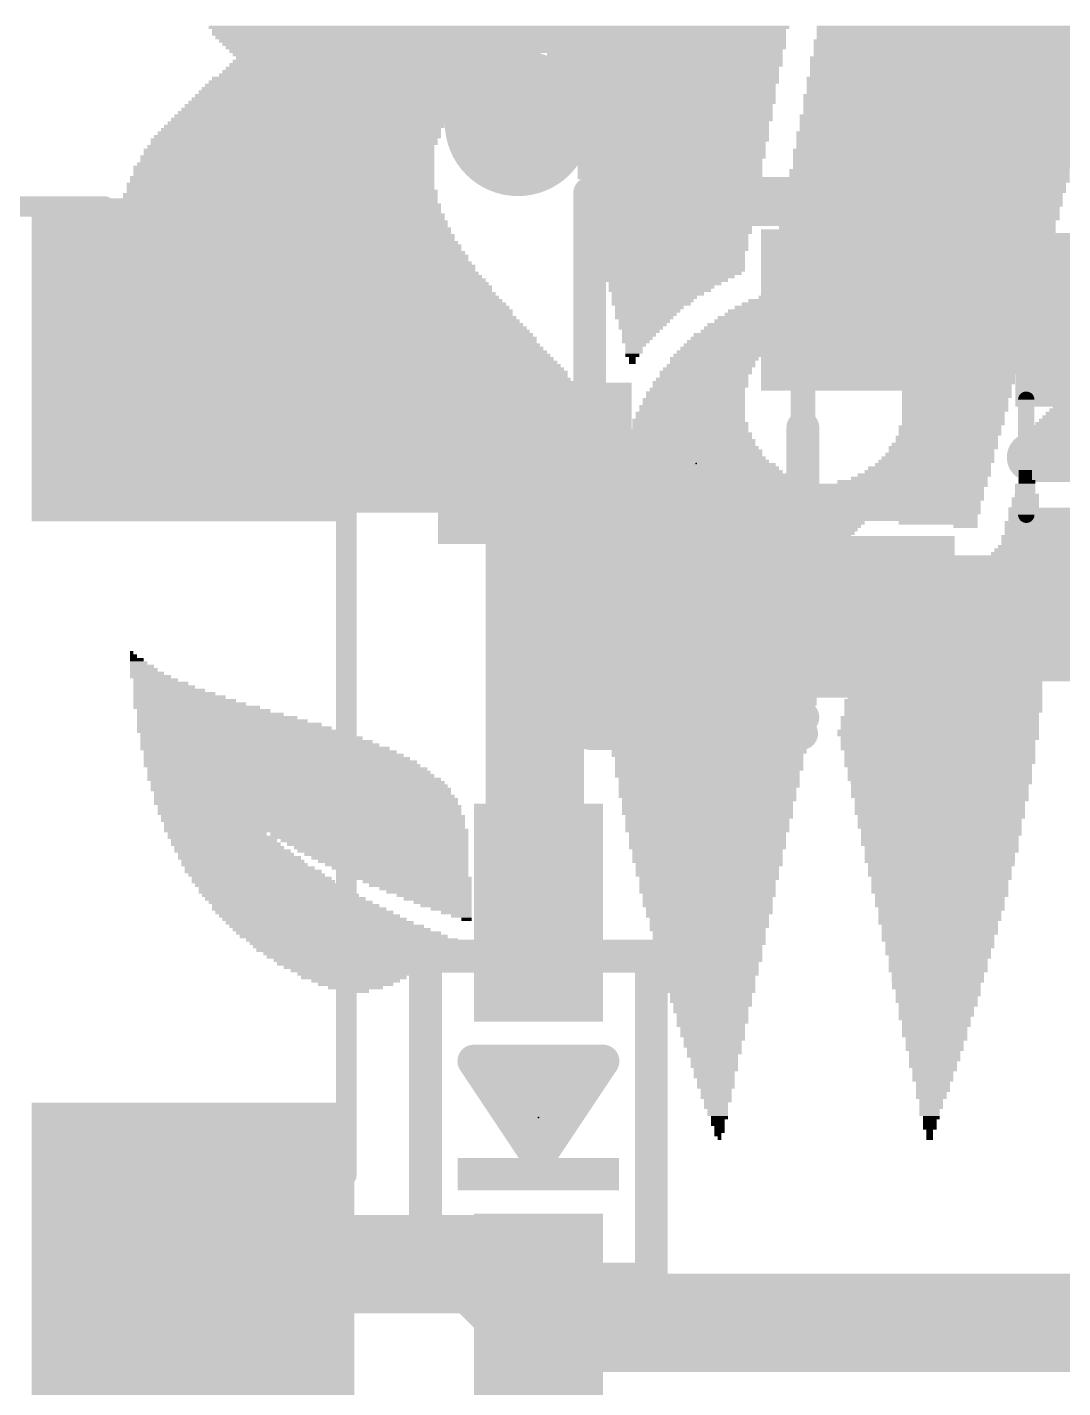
# Model space of a CAD drawing. Extents: x 0 to 53.3, y -0.3 to 28.3.
# Drawn here: x 7.37 to 13.79, y 4.11 to 12.53 of the extents above; entities that cross this region are included whole.
import ezdxf

# ---------------------------------------------------------------- set-up
doc = ezdxf.new("R2010")
doc.units = 0
for name, color, linetype in [('1', 12, 'CONTINUOUS'), ('18', 110, 'CONTINUOUS'), ('201', 6, 'CONTINUOUS'), ('21', 40, 'CONTINUOUS'), ('23', 4, 'CONTINUOUS'), ('51', 253, 'CONTINUOUS')]:
    doc.layers.add(name, color=color, linetype=linetype)

# ---------------------------------------------------------------- blocks, each defined once
blk = doc.blocks.new('RECT')
blk.add_solid([(-0.5, -0.5), (0.5, -0.5), (-0.5, 0.5), (0.5, 0.5)])
blk = doc.blocks.new('ROUNDV')
at = {"const_width": 0.5}
blk.add_lwpolyline([(0, -0.25, 1), (0, 0.25, 1), (0, -0.25)], format="xyb", dxfattribs=at)

msp = doc.modelspace()

# ---------------------------------------------------------------- linework, layer by layer
at = {"layer": '1'}
for points, const_width in [([(8.5085, 10.5786, 1), (8.2929, 10.363)], 0.3048), ([(9.0417, 9.9822, 1), (9.0417, 9.6774)], 0.3048), ([(10.6713, 9.8298, 1), (10.3665, 9.8298)], 0.3048), ([(10.5189, 9.6774, 1), (10.5189, 9.9822)], 0.3048), ([(8.9339, 9.722, 1), (9.1495, 9.9376)], 0.3048), ([(12.5189, 8.9814, 1), (12.5189, 8.7782)], 0.2032), ([(13.7855, 8.9516, 1), (13.9291, 8.808)], 0.2032), ([(13.8573, 8.7782, 1), (13.8573, 8.9814)], 0.2032), ([(10.6267, 7.1784, 1), (10.4111, 6.9628)], 0.3048), ([(10.4332, 6.9407, 1), (10.6488, 7.1563)], 0.3048), ([(10.3665, 7.0706, 1), (10.6713, 7.0706)], 0.3048), ([(8.4007, 5.0232, 1), (8.4007, 4.7184)], 0.3048), ([(10.2865, 4.9786, 1), (10.0709, 4.763)], 0.3048), ([(10.1787, 4.7184, 1), (10.1787, 5.0232)], 0.3048), ([(10.541, 4.6609, 1), (10.541, 4.3561)], 0.3048), ([(10.4332, 4.4007, 1), (10.6488, 4.6163)], 0.3048)]:
    msp.add_lwpolyline(points, format="xyb", dxfattribs=dict(at, const_width=const_width))
for points, const_width in [([(9.0417, 9.8298), (8.4007, 10.4708)], 0.6096), ([(10.5189, 9.8298), (9.0417, 9.8298)], 0.6096), ([(10.5189, 7.0706), (10.5189, 9.8298)], 0.6096), ([(13.8573, 8.8798), (13.9954, 9.0179)], 0.4064), ([(12.5189, 8.8798), (13.8573, 8.8798)], 0.4064), ([(10.541, 7.0485), (10.5189, 7.0706)], 0.6096), ([(8.4007, 4.8708), (10.1787, 4.8708)], 0.6096), ([(10.1787, 4.8708), (10.541, 4.5085)], 0.6096), ([(10.541, 4.5085), (15.1806, 4.5085)], 0.6096)]:
    msp.add_lwpolyline(points, dxfattribs=dict(at, const_width=const_width))
at = {"layer": '21'}
for points, const_width in [([(10.8585, 11.5022), (12.1713, 11.5022)], 0.2032), ([(10.8585, 10.5434), (10.8585, 11.5022)], 0.2032), ([(12.1793, 10.0522), (12.1793, 9.5934)], 0.2032), ([(13.5954, 9.8679), (14.3954, 9.8679)], 0.3048), ([(9.3507, 6.0708), (9.3507, 9.2708)], 0.127), ([(10.8585, 8.1574), (10.8585, 9.1162)], 0.2032), ([(12.1713, 8.1574), (10.8585, 8.1574)], 0.2032), ([(9.841, 4.7785), (9.841, 6.7785)], 0.2032), ([(11.241, 6.7785), (11.241, 4.7785)], 0.2032), ([(10.541, 5.5285), (10.141, 6.1285)], 0.2032), ([(10.141, 6.1285), (10.941, 6.1285)], 0.2032), ([(10.941, 6.1285), (10.541, 5.5285)], 0.2032), ([(10.541, 5.6785), (10.341, 5.9785)], 0.2032), ([(10.341, 5.9785), (10.741, 5.9785)], 0.2032), ([(10.741, 5.9785), (10.541, 5.6785)], 0.2032), ([(10.3981, 5.8928), (10.6839, 5.8928)], 0.2032), ([(10.5336, 5.6896), (10.5484, 5.6896)], 0.2032)]:
    msp.add_lwpolyline(points, dxfattribs=dict(at, const_width=const_width))
for points, const_width in [([(10.8585, 11.553, 1), (10.8585, 11.4514)], 0.1016), ([(10.9093, 11.5022, 1), (10.8077, 11.5022)], 0.1016), ([(12.1713, 11.4514, 1), (12.1713, 11.553)], 0.1016), ([(10.8077, 10.5434, 1), (10.9093, 10.5434)], 0.1016), ([(12.2301, 10.0522, 1), (12.1285, 10.0522)], 0.1016), ([(13.5954, 9.9441, 1), (13.5954, 9.7917)], 0.1524), ([(12.1285, 9.5934, 1), (12.2301, 9.5934)], 0.1016), ([(9.3825, 9.2708, 1), (9.3189, 9.2708)], 0.0635), ([(10.9093, 9.1162, 1), (10.8077, 9.1162)], 0.1016), ([(10.8585, 8.2082, 1), (10.8585, 8.1066)], 0.1016), ([(12.1713, 8.1066, 1), (12.1713, 8.2082)], 0.1016), ([(10.8077, 8.1574, 1), (10.9093, 8.1574)], 0.1016), ([(9.8918, 6.7785, 1), (9.7902, 6.7785)], 0.1016), ([(11.2918, 6.7785, 1), (11.1902, 6.7785)], 0.1016), ([(10.1833, 6.1567, 1), (10.0987, 6.1003)], 0.1016), ([(10.141, 6.1793, 1), (10.141, 6.0777)], 0.1016), ([(10.9833, 6.1003, 1), (10.8987, 6.1567)], 0.1016), ([(10.941, 6.0777, 1), (10.941, 6.1793)], 0.1016), ([(9.3189, 6.0708, 1), (9.3825, 6.0708)], 0.0635), ([(10.3833, 6.0067, 1), (10.2987, 5.9503)], 0.1016), ([(10.341, 6.0293, 1), (10.341, 5.9277)], 0.1016), ([(10.7833, 5.9503, 1), (10.6987, 6.0067)], 0.1016), ([(10.741, 5.9277, 1), (10.741, 6.0293)], 0.1016), ([(10.3981, 5.9436, 1), (10.3981, 5.842)], 0.1016), ([(10.6839, 5.842, 1), (10.6839, 5.9436)], 0.1016), ([(10.5336, 5.7404, 1), (10.5336, 5.6388)], 0.1016), ([(10.4987, 5.7067, 1), (10.5833, 5.6503)], 0.1016), ([(10.4987, 5.6503, 1), (10.5833, 5.7067)], 0.1016), ([(10.5484, 5.6388, 1), (10.5484, 5.7404)], 0.1016), ([(10.4987, 5.5567, 1), (10.5833, 5.5003)], 0.1016), ([(10.4987, 5.5003, 1), (10.5833, 5.5567)], 0.1016), ([(9.7902, 4.7785, 1), (9.8918, 4.7785)], 0.1016), ([(11.1902, 4.7785, 1), (11.2918, 4.7785)], 0.1016)]:
    msp.add_lwpolyline(points, format="xyb", dxfattribs=dict(at, const_width=const_width))
at = {"layer": '23'}
for p in [(11.5189, 9.8298), (10.541, 5.7785)]:
    msp.add_point(p, dxfattribs=at)
at = {"layer": '51'}
for points, const_width in [([(3.3507, 11.4208), (7.8507, 11.4208)], 0.127), ([(7.8507, 11.4208), (9.3507, 9.9208)], 0.127), ([(10.8585, 11.4022), (12.1793, 11.4022)], 0.2032), ([(10.8585, 8.2574), (10.8585, 11.4022)], 0.2032), ([(12.1793, 11.4022), (12.1793, 8.2574)], 0.1524), ([(13.5634, 9.5119), (13.5634, 10.2239)], 0.1016), ([(9.3507, 9.9208), (9.3507, 5.4208)], 0.127), ([(12.1793, 8.2574), (10.8585, 8.2574)], 0.2032), ([(9.841, 6.7785), (11.241, 6.7785)], 0.2032), ([(9.3507, 5.4208), (7.8507, 3.9208)], 0.127), ([(11.241, 4.7785), (9.841, 4.7785)], 0.2032)]:
    msp.add_lwpolyline(points, dxfattribs=dict(at, const_width=const_width))
for points, const_width in [([(7.8732, 11.4433, 1), (7.8282, 11.3983)], 0.0635), ([(7.8507, 11.389, 1), (7.8507, 11.4526)], 0.0635), ([(10.8585, 11.453, 1), (10.8585, 11.3514)], 0.1016), ([(10.9093, 11.4022, 1), (10.8077, 11.4022)], 0.1016), ([(12.2174, 11.4022, 1), (12.1412, 11.4022)], 0.0762), ([(12.1793, 11.3514, 1), (12.1793, 11.453)], 0.1016), ([(13.5888, 10.2239, 1), (13.538, 10.2239)], 0.0508), ([(9.3825, 9.9208, 1), (9.3189, 9.9208)], 0.0635), ([(9.3282, 9.8983, 1), (9.3732, 9.9433)], 0.0635), ([(13.538, 9.5119, 1), (13.5888, 9.5119)], 0.0508), ([(10.8585, 8.3082, 1), (10.8585, 8.2066)], 0.1016), ([(12.1793, 8.2066, 1), (12.1793, 8.3082)], 0.1016), ([(10.8077, 8.2574, 1), (10.9093, 8.2574)], 0.1016), ([(12.1412, 8.2574, 1), (12.2174, 8.2574)], 0.0762), ([(9.841, 6.8293, 1), (9.841, 6.7277)], 0.1016), ([(11.241, 6.7277, 1), (11.241, 6.8293)], 0.1016), ([(9.3732, 5.3983, 1), (9.3282, 5.4433)], 0.0635), ([(9.3189, 5.4208, 1), (9.3825, 5.4208)], 0.0635), ([(9.841, 4.8293, 1), (9.841, 4.7277)], 0.1016), ([(11.241, 4.7277, 1), (11.241, 4.8293)], 0.1016)]:
    msp.add_lwpolyline(points, format="xyb", dxfattribs=dict(at, const_width=const_width))

# ---------------------------------------------------------------- block references
at = {"layer": '1', "xscale": 2, "yscale": 2}
for p in [(8.4007, 10.4708), (8.4007, 4.8708)]:
    msp.add_blockref('RECT', p, dxfattribs=at)
at = {"layer": '1', "yscale": 1.2, "rotation": 90}
for p in [(12.5189, 10.7798), (10.5189, 9.8298), (12.5189, 8.8798)]:
    msp.add_blockref('RECT', p, dxfattribs=at)
at = {"layer": '1', "xscale": 1.075, "rotation": 90}
for p in [(13.9954, 10.7179), (13.9954, 9.0179)]:
    msp.add_blockref('RECT', p, dxfattribs=at)
at = {"layer": '1', "xscale": 1.35, "yscale": 0.8, "rotation": 90}
for p in [(10.541, 7.0485), (10.541, 4.5085)]:
    msp.add_blockref('RECT', p, dxfattribs=at)
at = {"layer": '18', "xscale": 0.9064, "yscale": 0.9064}
msp.add_blockref('ROUNDV', (10.414, 11.938), dxfattribs=at)
msp.add_blockref('ROUNDV', (10.414, 11.938), dxfattribs=at)
at = {"layer": '201', "rotation": 180}
for p, xscale, yscale in [((10.2972, 12.5307), 3.5966, 0.0211), ((10.2972, 12.5095), 3.556, 0.0213), ((10.2972, 12.4883), 3.556, 0.0211), ((10.3073, 12.4672), 3.5357, 0.0211), ((14.2024, 12.5307), 3.8735, 0.0211), ((14.1923, 12.5095), 3.8532, 0.0213), ((14.1821, 12.4883), 3.8329, 0.0211), ((14.1707, 12.4672), 3.81, 0.0211), ((10.3187, 12.446), 3.5128, 0.0213), ((10.3289, 12.4248), 3.4925, 0.0211), ((10.3391, 12.4037), 3.4722, 0.0211), ((10.3403, 12.3825), 3.429, 0.0213), ((14.1503, 12.446), 3.81, 0.0213), ((14.1389, 12.4248), 3.7871, 0.0211), ((14.1288, 12.4037), 3.7668, 0.0211), ((14.1186, 12.3825), 3.7465, 0.0213), ((9.5148, 12.2978), 1.778, 0.0211), ((9.5453, 12.319), 1.7983, 0.0213), ((9.5987, 12.3613), 1.905, 0.0211), ((9.5872, 12.3402), 1.8415, 0.0211), ((11.3246, 12.3613), 1.4605, 0.0211), ((11.3246, 12.3402), 1.4605, 0.0211), ((11.3246, 12.319), 1.4605, 0.0213), ((11.3347, 12.2978), 1.4402, 0.0211), ((13.1229, 12.3402), 1.8009, 0.0211), ((13.1229, 12.319), 1.8009, 0.0213), ((13.1229, 12.2978), 1.8009, 0.0211), ((13.1343, 12.3613), 1.778, 0.0211), ((9.3866, 12.2132), 1.7348, 0.0211), ((9.4298, 12.2343), 1.7348, 0.0211), ((9.4615, 12.2555), 1.7577, 0.0213), ((9.492, 12.2767), 1.778, 0.0211), ((11.3233, 12.2767), 1.4173, 0.0211), ((11.3233, 12.2555), 1.4173, 0.0213), ((11.3233, 12.2343), 1.4173, 0.0211), ((11.3335, 12.2132), 1.397, 0.0211), ((13.1013, 12.2132), 1.7983, 0.0211), ((13.1115, 12.2767), 1.778, 0.0211), ((13.1115, 12.2555), 1.778, 0.0213), ((13.1115, 12.2343), 1.778, 0.0211), ((9.2926, 12.1285), 1.7145, 0.0213), ((9.3129, 12.1497), 1.7145, 0.0211), ((9.3332, 12.1708), 1.7145, 0.0211), ((9.3663, 12.192), 1.7348, 0.0213), ((11.3233, 12.1708), 1.3767, 0.0211), ((11.3335, 12.192), 1.397, 0.0213), ((11.3347, 12.1497), 1.3538, 0.0211), ((11.3347, 12.1285), 1.3538, 0.0213), ((13.081, 12.1285), 1.7577, 0.0213), ((13.0912, 12.192), 1.778, 0.0213), ((13.0912, 12.1708), 1.778, 0.0211), ((13.0912, 12.1497), 1.778, 0.0211), ((9.1961, 12.0438), 1.6942, 0.0211), ((9.2177, 12.065), 1.6916, 0.0213), ((9.2393, 12.0862), 1.6942, 0.0211), ((9.2697, 12.1073), 1.7145, 0.0211), ((11.3347, 12.1073), 1.3538, 0.0211), ((11.3347, 12.0862), 1.3538, 0.0211), ((11.3347, 12.0438), 1.3132, 0.0211), ((11.3449, 12.065), 1.3335, 0.0213), ((13.0708, 12.1073), 1.778, 0.0211), ((13.0708, 12.0862), 1.778, 0.0211), ((13.0708, 12.065), 1.778, 0.0213), ((13.0594, 12.0438), 1.7551, 0.0211), ((9.1224, 11.9592), 1.7145, 0.0211), ((9.1427, 11.9803), 1.7145, 0.0211), ((9.1656, 12.0015), 1.7145, 0.0213), ((9.1859, 12.0227), 1.7145, 0.0211), ((11.3347, 12.0227), 1.3132, 0.0211), ((11.3347, 12.0015), 1.3132, 0.0213), ((11.3449, 11.9803), 1.2929, 0.0211), ((11.3449, 11.9592), 1.2929, 0.0211), ((13.048, 11.9803), 1.778, 0.0211), ((13.0378, 11.9592), 1.7577, 0.0211), ((13.0594, 12.0227), 1.7551, 0.0211), ((13.0594, 12.0015), 1.7551, 0.0213), ((9.0589, 11.8745), 1.7551, 0.0213), ((9.0691, 11.8957), 1.7348, 0.0211), ((9.0907, 11.9168), 1.7374, 0.0211), ((9.1123, 11.938), 1.7348, 0.0213), ((11.3335, 11.938), 1.27, 0.0213), ((11.3335, 11.9168), 1.27, 0.0211), ((11.3449, 11.8957), 1.2471, 0.0211), ((11.3449, 11.8745), 1.2471, 0.0213), ((13.0175, 11.8745), 1.7577, 0.0213), ((13.0378, 11.938), 1.7577, 0.0213), ((13.0378, 11.9168), 1.7577, 0.0211), ((13.0378, 11.8957), 1.7577, 0.0211), ((9.0068, 11.7898), 1.778, 0.0211), ((9.0272, 11.8322), 1.778, 0.0211), ((9.0272, 11.811), 1.778, 0.0213), ((9.0475, 11.8533), 1.778, 0.0211), ((11.3449, 11.8533), 1.2471, 0.0211), ((11.3551, 11.8322), 1.2268, 0.0211), ((11.3449, 11.811), 1.2065, 0.0213), ((11.3449, 11.7898), 1.2065, 0.0211), ((13.0175, 11.8533), 1.7577, 0.0211), ((13.0175, 11.8322), 1.7577, 0.0211), ((13.0061, 11.811), 1.7348, 0.0213), ((13.0061, 11.7898), 1.7348, 0.0211), ((8.9853, 11.7263), 1.8212, 0.0211), ((8.9853, 11.7052), 1.8212, 0.0211), ((8.9954, 11.7687), 1.8009, 0.0211), ((8.9954, 11.7475), 1.8009, 0.0213), ((11.3449, 11.7687), 1.2065, 0.0211), ((11.3551, 11.7475), 1.1862, 0.0213), ((11.3551, 11.7263), 1.1862, 0.0211), ((11.3449, 11.7052), 1.1659, 0.0211), ((12.9959, 11.7687), 1.7551, 0.0211), ((12.9959, 11.7475), 1.7551, 0.0213), ((12.9858, 11.7263), 1.7348, 0.0211), ((12.9858, 11.7052), 1.7348, 0.0211), ((8.9637, 11.6628), 1.8644, 0.0211), ((8.9637, 11.6417), 1.8644, 0.0211), ((8.9637, 11.6205), 1.8644, 0.0213), ((8.9751, 11.684), 1.8415, 0.0213), ((11.3449, 11.684), 1.1659, 0.0213), ((11.3563, 11.6628), 1.143, 0.0211), ((11.3563, 11.6417), 1.143, 0.0211), ((11.3563, 11.6205), 1.143, 0.0213), ((12.9642, 11.6417), 1.7374, 0.0211), ((12.9642, 11.6205), 1.7374, 0.0213), ((12.9858, 11.684), 1.7348, 0.0213), ((12.9858, 11.6628), 1.7348, 0.0211), ((8.9433, 11.557), 1.905, 0.0213), ((8.9433, 11.5358), 1.905, 0.0211), ((8.9535, 11.5993), 1.8847, 0.0211), ((8.9535, 11.5782), 1.8847, 0.0211), ((11.3563, 11.5993), 1.143, 0.0211), ((11.3551, 11.5782), 1.0998, 0.0211), ((11.3551, 11.557), 1.0998, 0.0213), ((11.3551, 11.5358), 1.0998, 0.0211), ((12.9426, 11.5358), 1.7348, 0.0211), ((12.9527, 11.557), 1.7145, 0.0213), ((12.9642, 11.5993), 1.7374, 0.0211), ((12.9642, 11.5782), 1.7374, 0.0211), ((8.9421, 11.4935), 1.9482, 0.0213), ((8.9421, 11.4723), 1.9482, 0.0211), ((8.9421, 11.4512), 1.9482, 0.0211), ((8.9535, 11.5147), 1.9253, 0.0211), ((11.3652, 11.5147), 1.0795, 0.0211), ((11.3652, 11.4935), 1.0795, 0.0213), ((11.3551, 11.4723), 1.0592, 0.0211), ((11.3551, 11.4512), 1.0592, 0.0211), ((12.9324, 11.4935), 1.7145, 0.0213), ((12.9324, 11.4723), 1.7145, 0.0211), ((12.9324, 11.4512), 1.7145, 0.0211), ((12.9426, 11.5147), 1.7348, 0.0211), ((8.9522, 11.43), 1.9685, 0.0213), ((8.9522, 11.4088), 1.9685, 0.0211), ((8.9522, 11.3877), 1.9685, 0.0211), ((8.9637, 11.3665), 1.9914, 0.0213), ((11.3665, 11.43), 1.0363, 0.0213), ((11.3665, 11.4088), 1.0363, 0.0211), ((11.3665, 11.3877), 1.0363, 0.0211), ((11.3665, 11.3665), 1.0363, 0.0213), ((12.9121, 11.4088), 1.7145, 0.0211), ((12.9121, 11.3877), 1.7145, 0.0211), ((12.9121, 11.3665), 1.7145, 0.0213), ((12.9324, 11.43), 1.7145, 0.0213), ((8.9637, 11.3453), 1.9914, 0.0211), ((8.9738, 11.3242), 2.0117, 0.0211), ((8.9738, 11.303), 2.0117, 0.0213), ((8.984, 11.2818), 2.032, 0.0211), ((11.3665, 11.3453), 0.9957, 0.0211), ((11.3665, 11.3242), 0.9957, 0.0211), ((11.3665, 11.303), 0.9957, 0.0213), ((11.3665, 11.2818), 0.9957, 0.0211), ((12.8892, 11.303), 1.7145, 0.0213), ((12.8892, 11.2818), 1.7145, 0.0211), ((12.9121, 11.3453), 1.7145, 0.0211), ((12.9007, 11.3242), 1.6916, 0.0211), ((8.984, 11.2607), 2.032, 0.0211), ((8.9954, 11.2395), 2.0549, 0.0213), ((8.9954, 11.2183), 2.0549, 0.0211), ((9.017, 11.1972), 2.0523, 0.0211), ((11.3652, 11.2395), 0.9525, 0.0213), ((11.3652, 11.2183), 0.9525, 0.0211), ((11.3767, 11.2607), 0.9754, 0.0211), ((11.3767, 11.1972), 0.9296, 0.0211), ((12.8892, 11.2607), 1.7145, 0.0211), ((12.8791, 11.2395), 1.6942, 0.0213), ((12.8791, 11.2183), 1.6942, 0.0211), ((12.8791, 11.1972), 1.6942, 0.0211), ((9.0272, 11.176), 2.0726, 0.0213), ((9.0272, 11.1548), 2.0726, 0.0211), ((9.0589, 11.1125), 2.0955, 0.0213), ((9.0488, 11.1337), 2.0752, 0.0211), ((11.3767, 11.176), 0.9296, 0.0213), ((11.3767, 11.1548), 0.9296, 0.0211), ((11.3665, 11.1337), 0.9093, 0.0211), ((11.3767, 11.1125), 0.889, 0.0213), ((12.8588, 11.176), 1.6942, 0.0213), ((12.8588, 11.1548), 1.6942, 0.0211), ((12.8588, 11.1337), 1.6942, 0.0211), ((12.8588, 11.1125), 1.6942, 0.0213), ((9.0589, 11.0913), 2.0955, 0.0211), ((9.0792, 11.0702), 2.0955, 0.0211), ((9.0907, 11.049), 2.1184, 0.0213), ((9.0907, 11.0278), 2.1184, 0.0211), ((11.3767, 11.0913), 0.889, 0.0211), ((11.3767, 11.0702), 0.889, 0.0211), ((11.3767, 11.049), 0.889, 0.0213), ((11.3868, 11.0278), 0.8687, 0.0211), ((12.8372, 11.0702), 1.6916, 0.0211), ((12.8372, 11.049), 1.6916, 0.0213), ((12.8372, 11.0278), 1.6916, 0.0211), ((12.8473, 11.0913), 1.6713, 0.0211), ((9.1123, 11.0067), 2.1158, 0.0211), ((9.1224, 10.9855), 2.1361, 0.0213), ((9.144, 10.9643), 2.1387, 0.0211), ((9.1542, 10.9432), 2.159, 0.0211), ((11.3767, 11.0067), 0.8484, 0.0211), ((11.3551, 10.9855), 0.8052, 0.0213), ((11.3335, 10.9643), 0.762, 0.0211), ((11.3246, 10.9432), 0.6985, 0.0211), ((12.8054, 10.9432), 1.6739, 0.0211), ((12.827, 11.0067), 1.6713, 0.0211), ((12.827, 10.9855), 1.6713, 0.0213), ((12.827, 10.9643), 1.6713, 0.0211), ((9.1745, 10.922), 2.159, 0.0213), ((9.1973, 10.8797), 2.159, 0.0211), ((9.1859, 10.9008), 2.1361, 0.0211), ((9.2177, 10.8585), 2.159, 0.0213), ((11.2928, 10.9008), 0.635, 0.0211), ((11.303, 10.922), 0.6553, 0.0213), ((11.2814, 10.8797), 0.5715, 0.0211), ((11.2598, 10.8585), 0.5283, 0.0213), ((12.7622, 10.8585), 1.7145, 0.0213), ((12.7953, 10.8797), 1.6942, 0.0211), ((12.8054, 10.922), 1.6739, 0.0213), ((12.8054, 10.9008), 1.6739, 0.0211), ((9.2278, 10.8373), 2.1793, 0.0211), ((9.2494, 10.8162), 2.1819, 0.0211), ((9.271, 10.795), 2.1793, 0.0213), ((9.2812, 10.7738), 2.1996, 0.0211), ((11.2395, 10.8162), 0.4877, 0.0211), ((11.2497, 10.8373), 0.508, 0.0211), ((11.2281, 10.795), 0.4242, 0.0213), ((11.2179, 10.7738), 0.4039, 0.0211), ((12.6568, 10.7738), 1.8847, 0.0211), ((12.6886, 10.795), 1.8618, 0.0213), ((12.7102, 10.8162), 1.8186, 0.0211), ((12.7305, 10.8373), 1.778, 0.0211), ((9.2913, 10.7527), 2.1793, 0.0211), ((9.3129, 10.7315), 2.1819, 0.0213), ((9.3345, 10.7103), 2.1793, 0.0211), ((11.2065, 10.7527), 0.381, 0.0211), ((11.1963, 10.7315), 0.3607, 0.0213), ((11.1976, 10.7103), 0.3175, 0.0211), ((12.6149, 10.7103), 1.9685, 0.0211), ((12.6251, 10.7315), 1.9482, 0.0213), ((12.6467, 10.7527), 1.905, 0.0211), ((9.3447, 10.6892), 2.1996, 0.0211), ((9.3663, 10.668), 2.2022, 0.0213), ((9.3866, 10.6468), 2.2022, 0.0211), ((9.4082, 10.6257), 2.1996, 0.0211), ((11.1874, 10.6892), 0.2972, 0.0211), ((11.176, 10.668), 0.2743, 0.0213), ((11.176, 10.6468), 0.2337, 0.0211), ((11.1646, 10.6257), 0.2108, 0.0211), ((11.7894, 10.6257), 0.5715, 0.0211), ((11.8326, 10.6468), 0.5715, 0.0211), ((11.8631, 10.668), 0.5918, 0.0213), ((11.9266, 10.6892), 0.6782, 0.0211), ((12.9642, 10.6892), 1.2294, 0.0211), ((13.0175, 10.668), 1.1227, 0.0213), ((13.0391, 10.6468), 1.0795, 0.0211), ((13.048, 10.6257), 1.016, 0.0211), ((9.4196, 10.6045), 2.2225, 0.0213), ((9.4298, 10.5833), 2.2022, 0.0211), ((9.4501, 10.5622), 2.2022, 0.0211), ((9.4717, 10.541), 2.1996, 0.0213), ((11.1544, 10.6045), 0.1905, 0.0213), ((11.1443, 10.5833), 0.1702, 0.0211), ((11.1328, 10.541), 0.1067, 0.0213), ((11.143, 10.5622), 0.127, 0.0211), ((11.6942, 10.541), 0.5486, 0.0213), ((11.7157, 10.5622), 0.5512, 0.0211), ((11.7361, 10.5833), 0.5512, 0.0211), ((11.7577, 10.6045), 0.5486, 0.0213), ((13.0696, 10.6045), 0.9728, 0.0213), ((13.0797, 10.5833), 0.9525, 0.0211), ((13.1013, 10.5622), 0.9093, 0.0211), ((13.1013, 10.541), 0.8687, 0.0213), ((9.4932, 10.5198), 2.2022, 0.0211), ((9.5237, 10.4775), 2.2225, 0.0213), ((9.5136, 10.4987), 2.2022, 0.0211), ((9.5466, 10.4563), 2.2225, 0.0211), ((11.1328, 10.5198), 0.1067, 0.0211), ((11.1227, 10.4987), 0.0864, 0.0211), ((11.1227, 10.4775), 0.0406, 0.0213), ((11.1227, 10.4563), 0.0406, 0.0211), ((11.6205, 10.4563), 0.5283, 0.0211), ((11.6307, 10.4775), 0.5486, 0.0213), ((11.6523, 10.4987), 0.5512, 0.0211), ((11.6726, 10.5198), 0.5512, 0.0211), ((13.1128, 10.5198), 0.8458, 0.0211), ((13.1128, 10.4987), 0.8458, 0.0211), ((13.1229, 10.4775), 0.8255, 0.0213), ((13.1229, 10.4563), 0.7849, 0.0211), ((9.5669, 10.4352), 2.2225, 0.0211), ((9.5872, 10.414), 2.2225, 0.0213), ((9.6101, 10.3928), 2.2225, 0.0211), ((9.6203, 10.3717), 2.2022, 0.0211), ((11.5786, 10.3928), 0.5715, 0.0211), ((11.5672, 10.3717), 0.5486, 0.0211), ((11.5888, 10.414), 0.5512, 0.0213), ((11.6103, 10.4352), 0.5486, 0.0211), ((13.1229, 10.4352), 0.7849, 0.0211), ((13.1343, 10.414), 0.762, 0.0213), ((13.1343, 10.3928), 0.762, 0.0211), ((13.1331, 10.3717), 0.7188, 0.0211), ((9.6406, 10.3505), 2.2022, 0.0213), ((9.6622, 10.3293), 2.1996, 0.0211), ((9.6837, 10.3082), 2.2022, 0.0211), ((9.7041, 10.287), 2.2022, 0.0213), ((11.5252, 10.287), 0.5918, 0.0213), ((11.5456, 10.3293), 0.5918, 0.0211), ((11.5456, 10.3082), 0.5918, 0.0211), ((11.5557, 10.3505), 0.5715, 0.0213), ((13.1331, 10.3505), 0.7188, 0.0213), ((13.1331, 10.3293), 0.7188, 0.0211), ((13.1331, 10.3082), 0.6782, 0.0211), ((13.1331, 10.287), 0.6782, 0.0213), ((9.7257, 10.2658), 2.1996, 0.0211), ((9.7473, 10.2447), 2.2022, 0.0211), ((9.7676, 10.2235), 2.2022, 0.0213), ((9.7892, 10.2023), 2.1996, 0.0211), ((11.5037, 10.2235), 0.635, 0.0213), ((11.5037, 10.2023), 0.635, 0.0211), ((11.5138, 10.2658), 0.6147, 0.0211), ((11.5138, 10.2447), 0.6147, 0.0211), ((13.1229, 10.2235), 0.6579, 0.0213), ((13.1229, 10.2023), 0.6579, 0.0211), ((13.1331, 10.2658), 0.6782, 0.0211), ((13.1331, 10.2447), 0.6782, 0.0211), ((14.8476, 10.2023), 2.2022, 0.0211), ((14.8806, 10.2447), 2.2225, 0.0211), ((14.8692, 10.2235), 2.1996, 0.0213), ((14.9009, 10.2658), 2.2225, 0.0211), ((9.8108, 10.1812), 2.2022, 0.0211), ((9.8209, 10.16), 2.1819, 0.0213), ((9.8425, 10.1388), 2.1793, 0.0211), ((9.8628, 10.1177), 2.1793, 0.0211), ((11.4821, 10.1388), 0.6782, 0.0211), ((11.4821, 10.1177), 0.6782, 0.0211), ((11.4935, 10.1812), 0.6553, 0.0211), ((11.4935, 10.16), 0.6553, 0.0213), ((13.1229, 10.1812), 0.6579, 0.0211), ((13.1229, 10.16), 0.6579, 0.0213), ((13.1115, 10.1388), 0.635, 0.0211), ((13.1115, 10.1177), 0.635, 0.0211), ((14.7637, 10.1177), 2.2022, 0.0211), ((14.7841, 10.1388), 2.2022, 0.0211), ((14.8057, 10.16), 2.1996, 0.0213), ((14.8273, 10.1812), 2.2022, 0.0211), ((9.873, 10.0965), 2.159, 0.0213), ((9.8742, 10.0753), 2.1158, 0.0211), ((9.8844, 10.0542), 2.0955, 0.0211), ((9.8844, 10.033), 2.0549, 0.0213), ((11.4719, 10.033), 0.7391, 0.0213), ((11.4719, 10.0965), 0.6985, 0.0213), ((11.4821, 10.0753), 0.7188, 0.0211), ((11.4821, 10.0542), 0.7188, 0.0211), ((13.0912, 10.0542), 0.635, 0.0211), ((13.0912, 10.033), 0.635, 0.0213), ((13.1115, 10.0965), 0.635, 0.0213), ((13.1115, 10.0753), 0.635, 0.0211), ((14.6685, 10.033), 2.1793, 0.0213), ((14.6888, 10.0542), 2.1793, 0.0211), ((14.7206, 10.0753), 2.2022, 0.0211), ((14.7422, 10.0965), 2.1996, 0.0213), ((9.8958, 10.0118), 2.032, 0.0211), ((9.906, 9.9907), 2.0117, 0.0211), ((9.9047, 9.9695), 1.9685, 0.0213), ((9.8425, 9.9483), 1.7983, 0.0211), ((11.4719, 9.9907), 0.7849, 0.0211), ((11.4821, 9.9695), 0.8052, 0.0213), ((11.4821, 9.9483), 0.8052, 0.0211), ((11.4833, 10.0118), 0.762, 0.0211), ((13.0594, 9.9483), 0.6579, 0.0211), ((13.0708, 9.9907), 0.635, 0.0211), ((13.0708, 9.9695), 0.635, 0.0213), ((13.0912, 10.0118), 0.635, 0.0211), ((14.6253, 9.9695), 2.1387, 0.0213), ((14.6469, 10.0118), 2.1819, 0.0211), ((14.6355, 9.9907), 2.159, 0.0211), ((9.6939, 9.9272), 1.4605, 0.0211), ((9.5352, 9.906), 1.1024, 0.0213), ((9.3447, 9.8848), 0.6756, 0.0211), ((9.1643, 9.8637), 0.2743, 0.0211), ((11.4935, 9.8637), 0.9093, 0.0211), ((11.4935, 9.906), 0.8687, 0.0213), ((11.4935, 9.8848), 0.8687, 0.0211), ((11.4821, 9.9272), 0.8458, 0.0211), ((13.0162, 9.8637), 0.6985, 0.0211), ((13.0277, 9.8848), 0.6756, 0.0211), ((13.0493, 9.9272), 0.6782, 0.0211), ((13.0378, 9.906), 0.6553, 0.0213), ((11.5354, 9.779), 1.0389, 0.0213), ((11.5252, 9.8213), 0.9728, 0.0211), ((11.5037, 9.8425), 0.9296, 0.0213), ((11.5354, 9.8002), 0.9931, 0.0211), ((12.954, 9.779), 0.7823, 0.0213), ((12.9642, 9.8002), 0.762, 0.0211), ((12.9858, 9.8213), 0.7188, 0.0211), ((13.0061, 9.8425), 0.7188, 0.0213), ((13.5572, 9.779), 0.0838, 0.0213), ((12.1603, 9.6943), 2.3292, 0.0211), ((11.5557, 9.7578), 1.0795, 0.0211), ((11.5773, 9.7367), 1.1227, 0.0211), ((11.6192, 9.7155), 1.2065, 0.0213), ((12.8588, 9.7155), 0.9322, 0.0213), ((12.9007, 9.7367), 0.8484, 0.0211), ((12.9324, 9.7578), 0.8255, 0.0211), ((13.556, 9.6943), 0.127, 0.0211), ((13.5572, 9.7578), 0.0838, 0.0211), ((13.5572, 9.7367), 0.0838, 0.0211), ((13.5674, 9.7155), 0.1041, 0.0213), ((12.1387, 9.6097), 2.3266, 0.0211), ((12.1488, 9.6732), 2.3063, 0.0211), ((12.1488, 9.652), 2.3063, 0.0213), ((12.1488, 9.6308), 2.3063, 0.0211), ((13.5572, 9.6097), 0.1702, 0.0211), ((13.5674, 9.6308), 0.1499, 0.0211), ((13.556, 9.6732), 0.127, 0.0211), ((13.556, 9.652), 0.127, 0.0213), ((12.1285, 9.5885), 2.3063, 0.0213), ((12.1285, 9.5673), 2.3063, 0.0211), ((12.1285, 9.5462), 2.3063, 0.0211), ((12.1285, 9.525), 2.3063, 0.0213), ((13.5471, 9.5462), 0.1905, 0.0211), ((13.5471, 9.525), 0.1905, 0.0213), ((13.5572, 9.5885), 0.1702, 0.0213), ((13.5572, 9.5673), 0.1702, 0.0211), ((12.1069, 9.4827), 2.3089, 0.0211), ((11.7577, 9.4615), 1.6104, 0.0213), ((11.7462, 9.4403), 1.5875, 0.0211), ((12.1183, 9.5038), 2.286, 0.0211), ((13.0175, 9.4615), 0.4877, 0.0213), ((13.1864, 9.4403), 0.1499, 0.0211), ((13.5458, 9.4615), 0.2337, 0.0213), ((13.5458, 9.4403), 0.2337, 0.0211), ((13.5572, 9.5038), 0.2108, 0.0211), ((13.5572, 9.4827), 0.2108, 0.0211), ((11.7259, 9.398), 1.5469, 0.0213), ((11.7361, 9.4192), 1.5672, 0.0211), ((11.7145, 9.3768), 1.524, 0.0211), ((11.7145, 9.3557), 1.524, 0.0211), ((13.5357, 9.3768), 0.254, 0.0211), ((13.5357, 9.3557), 0.254, 0.0211), ((13.5458, 9.4192), 0.2337, 0.0211), ((13.5458, 9.398), 0.2337, 0.0213), ((11.6942, 9.2922), 1.524, 0.0211), ((11.6942, 9.271), 1.524, 0.0213), ((11.7145, 9.3345), 1.524, 0.0213), ((11.7145, 9.3133), 1.524, 0.0211), ((12.8054, 9.271), 0.3175, 0.0213), ((13.5141, 9.271), 0.3378, 0.0213), ((13.5242, 9.2922), 0.3175, 0.0211), ((13.5357, 9.3133), 0.2946, 0.0211), ((13.5458, 9.3345), 0.2743, 0.0213), ((11.6942, 9.2498), 1.524, 0.0211), ((11.6942, 9.2287), 1.524, 0.0211), ((11.6942, 9.2075), 1.524, 0.0213), ((11.684, 9.1863), 1.5037, 0.0211), ((13.1547, 9.2287), 1.0566, 0.0211), ((13.1547, 9.2075), 1.0566, 0.0213), ((13.1547, 9.1863), 1.0566, 0.0211), ((13.1648, 9.2498), 1.0363, 0.0211), ((11.684, 9.1652), 1.5037, 0.0211), ((11.684, 9.144), 1.5037, 0.0213), ((11.684, 9.1228), 1.5037, 0.0211), ((11.6726, 9.1017), 1.4808, 0.0211), ((13.1432, 9.144), 1.0795, 0.0213), ((13.1432, 9.1228), 1.0795, 0.0211), ((13.1432, 9.1017), 1.0795, 0.0211), ((13.1547, 9.1652), 1.0566, 0.0211), ((11.6726, 9.0805), 1.4808, 0.0213), ((11.6726, 9.0593), 1.4808, 0.0211), ((11.6726, 9.0382), 1.4808, 0.0211), ((11.6726, 9.017), 1.4808, 0.0213), ((13.1331, 9.0382), 1.0998, 0.0211), ((13.1331, 9.017), 1.0998, 0.0213), ((13.1432, 9.0805), 1.0795, 0.0213), ((13.1432, 9.0593), 1.0795, 0.0211), ((11.6624, 8.9958), 1.4605, 0.0211), ((11.6624, 8.9747), 1.4605, 0.0211), ((11.6624, 8.9535), 1.4605, 0.0213), ((11.6624, 8.9323), 1.4605, 0.0211), ((13.1229, 8.9535), 1.1201, 0.0213), ((13.1229, 8.9323), 1.1201, 0.0211), ((13.1331, 8.9958), 1.0998, 0.0211), ((13.1331, 8.9747), 1.0998, 0.0211), ((11.6624, 8.9112), 1.4605, 0.0211), ((11.6523, 8.89), 1.4402, 0.0213), ((11.6523, 8.8688), 1.4402, 0.0211), ((11.6523, 8.8477), 1.4402, 0.0211), ((13.1115, 8.8477), 1.143, 0.0211), ((13.1229, 8.9112), 1.1201, 0.0211), ((13.1229, 8.89), 1.1201, 0.0213), ((13.1229, 8.8688), 1.1201, 0.0211), ((11.6523, 8.8265), 1.4402, 0.0213), ((11.6408, 8.8053), 1.4173, 0.0211), ((11.6408, 8.7842), 1.4173, 0.0211), ((11.6408, 8.763), 1.4173, 0.0213), ((13.1115, 8.8265), 1.143, 0.0213), ((13.1115, 8.8053), 1.143, 0.0211), ((13.1115, 8.7842), 1.143, 0.0211), ((13.1115, 8.763), 1.143, 0.0213), ((11.6408, 8.7418), 1.4173, 0.0211), ((11.6408, 8.7207), 1.4173, 0.0211), ((11.6307, 8.6995), 1.397, 0.0213), ((11.6307, 8.6783), 1.397, 0.0211), ((13.1013, 8.7418), 1.1633, 0.0211), ((13.1013, 8.7207), 1.1633, 0.0211), ((13.1013, 8.6995), 1.1633, 0.0213), ((13.1013, 8.6783), 1.1633, 0.0211), ((8.0213, 8.6572), 0.0203, 0.0211), ((8.0328, 8.636), 0.0432, 0.0213), ((8.0531, 8.6148), 0.0838, 0.0211), ((8.0645, 8.5937), 0.1067, 0.0211), ((11.6307, 8.6572), 1.397, 0.0211), ((11.6307, 8.636), 1.397, 0.0213), ((11.6307, 8.6148), 1.397, 0.0211), ((11.6205, 8.5937), 1.3767, 0.0211), ((13.0912, 8.6572), 1.1836, 0.0211), ((13.0912, 8.636), 1.1836, 0.0213), ((13.0912, 8.6148), 1.1836, 0.0211), ((13.0912, 8.5937), 1.1836, 0.0211), ((8.0848, 8.5725), 0.1473, 0.0213), ((8.0962, 8.5513), 0.1702, 0.0211), ((8.1166, 8.5302), 0.2108, 0.0211), ((8.1382, 8.509), 0.254, 0.0213), ((11.6205, 8.5725), 1.3767, 0.0213), ((11.6192, 8.509), 1.3335, 0.0213), ((11.6307, 8.5513), 1.3564, 0.0211), ((11.6307, 8.5302), 1.3564, 0.0211), ((13.0797, 8.5513), 1.2065, 0.0211), ((13.0797, 8.5302), 1.2065, 0.0211), ((13.0797, 8.509), 1.2065, 0.0213), ((13.0912, 8.5725), 1.1836, 0.0213), ((8.1699, 8.4878), 0.2769, 0.0211), ((8.2537, 8.4243), 0.4445, 0.0211), ((8.2017, 8.4667), 0.3404, 0.0211), ((8.222, 8.4455), 0.381, 0.0213), ((11.6192, 8.4878), 1.3335, 0.0211), ((11.6192, 8.4667), 1.3335, 0.0211), ((11.6192, 8.4455), 1.3335, 0.0213), ((11.6192, 8.4243), 1.3335, 0.0211), ((13.0594, 8.4455), 1.2065, 0.0213), ((13.0594, 8.4243), 1.2065, 0.0211), ((13.0696, 8.4878), 1.1862, 0.0211), ((13.0696, 8.4667), 1.1862, 0.0211), ((8.3172, 8.382), 0.5715, 0.0213), ((8.3807, 8.3397), 0.6985, 0.0211), ((8.2855, 8.4032), 0.508, 0.0211), ((8.349, 8.3608), 0.635, 0.0211), ((11.6091, 8.4032), 1.3132, 0.0211), ((11.6091, 8.382), 1.3132, 0.0213), ((11.6091, 8.3608), 1.3132, 0.0211), ((11.6091, 8.3397), 1.3132, 0.0211), ((13.0493, 8.3608), 1.2268, 0.0211), ((13.0493, 8.3397), 1.2268, 0.0211), ((13.0594, 8.4032), 1.2065, 0.0211), ((13.0594, 8.382), 1.2065, 0.0213), ((8.4239, 8.3185), 0.7849, 0.0213), ((8.4671, 8.2973), 0.8255, 0.0211), ((8.509, 8.2762), 0.9093, 0.0211), ((8.5509, 8.255), 0.9931, 0.0213), ((11.6103, 8.3185), 1.27, 0.0213), ((11.6103, 8.2973), 1.27, 0.0211), ((11.6103, 8.2762), 1.27, 0.0211), ((11.6103, 8.255), 1.27, 0.0213), ((13.0277, 8.255), 1.2294, 0.0213), ((13.0493, 8.3185), 1.2268, 0.0213), ((13.0493, 8.2973), 1.2268, 0.0211), ((13.0391, 8.2762), 1.2065, 0.0211), ((8.6258, 8.2127), 1.143, 0.0211), ((8.6893, 8.1703), 1.27, 0.0211), ((8.5827, 8.2338), 1.0566, 0.0211), ((8.6576, 8.1915), 1.2065, 0.0213), ((11.6103, 8.2338), 1.27, 0.0211), ((11.5989, 8.2127), 1.2471, 0.0211), ((11.5989, 8.1915), 1.2471, 0.0213), ((11.5989, 8.1703), 1.2471, 0.0211), ((13.0175, 8.1703), 1.2497, 0.0211), ((13.0277, 8.2338), 1.2294, 0.0211), ((13.0277, 8.2127), 1.2294, 0.0211), ((13.0277, 8.1915), 1.2294, 0.0213), ((8.7313, 8.1492), 1.3132, 0.0211), ((8.763, 8.128), 1.3767, 0.0213), ((8.7948, 8.1068), 1.4402, 0.0211), ((8.8151, 8.0857), 1.4808, 0.0211), ((11.6091, 8.1492), 1.2268, 0.0211), ((11.6091, 8.128), 1.2268, 0.0213), ((11.5989, 8.1068), 1.2065, 0.0211), ((11.5989, 8.0857), 1.2065, 0.0211), ((13.0175, 8.1492), 1.2497, 0.0211), ((13.0277, 8.128), 1.2294, 0.0213), ((13.0162, 8.1068), 1.2065, 0.0211), ((13.0162, 8.0857), 1.2065, 0.0211), ((8.8468, 8.0645), 1.5443, 0.0213), ((8.8786, 8.0433), 1.5672, 0.0211), ((8.9002, 8.0222), 1.6104, 0.0211), ((8.9205, 8.001), 1.651, 0.0213), ((11.5989, 8.0645), 1.2065, 0.0213), ((11.5989, 8.0433), 1.2065, 0.0211), ((11.5888, 8.0222), 1.1862, 0.0211), ((11.5989, 8.001), 1.1659, 0.0213), ((13.0162, 8.0645), 1.2065, 0.0213), ((13.0277, 8.0433), 1.1836, 0.0211), ((13.0277, 8.0222), 1.1836, 0.0211), ((13.0277, 8.001), 1.1836, 0.0213), ((8.9522, 7.9587), 1.7145, 0.0211), ((8.9421, 7.9798), 1.6942, 0.0211), ((8.9853, 7.9375), 1.7348, 0.0213), ((8.9954, 7.9163), 1.7551, 0.0211), ((11.5989, 7.9798), 1.1659, 0.0211), ((11.5989, 7.9587), 1.1659, 0.0211), ((11.5989, 7.9375), 1.1659, 0.0213), ((11.5875, 7.9163), 1.143, 0.0211), ((13.0277, 7.9798), 1.1836, 0.0211), ((13.0175, 7.9587), 1.1633, 0.0211), ((13.0277, 7.9375), 1.143, 0.0213), ((13.0277, 7.9163), 1.143, 0.0211), ((9.0068, 7.8952), 1.778, 0.0211), ((9.0272, 7.874), 1.8186, 0.0213), ((9.0589, 7.8317), 1.8415, 0.0211), ((9.0488, 7.8528), 1.8212, 0.0211), ((11.5875, 7.8952), 1.143, 0.0211), ((11.5989, 7.874), 1.1201, 0.0213), ((11.5989, 7.8528), 1.1201, 0.0211), ((11.5989, 7.8317), 1.1201, 0.0211), ((13.0277, 7.8952), 1.143, 0.0211), ((13.0277, 7.874), 1.143, 0.0213), ((13.0378, 7.8528), 1.1227, 0.0211), ((13.0277, 7.8317), 1.1024, 0.0211), ((9.0691, 7.8105), 1.8618, 0.0213), ((9.0792, 7.7893), 1.8415, 0.0211), ((9.0907, 7.7682), 1.8644, 0.0211), ((9.1008, 7.747), 1.8847, 0.0213), ((11.5888, 7.8105), 1.0998, 0.0213), ((11.5888, 7.7893), 1.0998, 0.0211), ((11.5888, 7.7682), 1.0998, 0.0211), ((11.5989, 7.747), 1.0795, 0.0213), ((13.0277, 7.8105), 1.1024, 0.0213), ((13.0277, 7.7893), 1.1024, 0.0211), ((13.0277, 7.7682), 1.1024, 0.0211), ((13.0391, 7.747), 1.0795, 0.0213), ((9.1008, 7.7258), 1.8847, 0.0211), ((9.1224, 7.7047), 1.8821, 0.0211), ((9.1224, 7.6835), 1.8821, 0.0213), ((9.1224, 7.6623), 1.8821, 0.0211), ((11.5888, 7.7258), 1.0592, 0.0211), ((11.5888, 7.7047), 1.0592, 0.0211), ((11.5888, 7.6835), 1.0592, 0.0213), ((11.5888, 7.6623), 1.0592, 0.0211), ((13.0277, 7.7258), 1.0566, 0.0211), ((13.0277, 7.7047), 1.0566, 0.0211), ((13.0277, 7.6835), 1.0566, 0.0213), ((13.0277, 7.6623), 1.0566, 0.0211), ((9.144, 7.6412), 1.8847, 0.0211), ((9.144, 7.62), 1.8847, 0.0213), ((9.1542, 7.5988), 1.8644, 0.0211), ((9.1542, 7.5777), 1.8644, 0.0211), ((11.5989, 7.6412), 1.0389, 0.0211), ((11.5875, 7.62), 1.016, 0.0213), ((11.5875, 7.5988), 1.016, 0.0211), ((11.5875, 7.5777), 1.016, 0.0211), ((13.0378, 7.6412), 1.0363, 0.0211), ((13.0277, 7.62), 1.016, 0.0213), ((13.0277, 7.5988), 1.016, 0.0211), ((13.0277, 7.5777), 1.016, 0.0211), ((9.1643, 7.5565), 1.8847, 0.0213), ((8.5509, 7.5353), 0.6121, 0.0211), ((9.1758, 7.5142), 1.8618, 0.0211), ((8.5928, 7.493), 0.6553, 0.0213), ((9.4932, 7.5353), 1.2268, 0.0211), ((9.525, 7.493), 1.1633, 0.0213), ((11.5875, 7.5565), 1.016, 0.0213), ((11.5888, 7.5353), 0.9728, 0.0211), ((11.5888, 7.5142), 0.9728, 0.0211), ((11.5888, 7.493), 0.9728, 0.0213), ((13.0378, 7.5565), 0.9957, 0.0213), ((13.0378, 7.5353), 0.9957, 0.0211), ((13.0277, 7.5142), 0.9754, 0.0211), ((13.0277, 7.493), 0.9754, 0.0213), ((8.6043, 7.4718), 0.6782, 0.0211), ((8.6246, 7.4507), 0.6782, 0.0211), ((8.6462, 7.4295), 0.7214, 0.0213), ((8.6677, 7.4083), 0.7188, 0.0211), ((9.5453, 7.4718), 1.1227, 0.0211), ((9.5669, 7.4507), 1.0795, 0.0211), ((9.5771, 7.4295), 1.0592, 0.0213), ((9.5987, 7.4083), 1.016, 0.0211), ((11.5888, 7.4718), 0.9728, 0.0211), ((11.5888, 7.4507), 0.9728, 0.0211), ((11.5888, 7.4295), 0.9322, 0.0213), ((11.5888, 7.4083), 0.9322, 0.0211), ((13.0277, 7.4718), 0.9754, 0.0211), ((13.0391, 7.4507), 0.9525, 0.0211), ((13.0391, 7.4295), 0.9525, 0.0213), ((13.0277, 7.4083), 0.9296, 0.0211), ((8.6893, 7.3872), 0.762, 0.0211), ((8.7198, 7.3448), 0.7823, 0.0211), ((8.7097, 7.366), 0.762, 0.0213), ((8.7516, 7.3237), 0.8052, 0.0211), ((9.6203, 7.3872), 0.9728, 0.0211), ((9.6406, 7.366), 0.9322, 0.0213), ((9.6622, 7.3448), 0.889, 0.0211), ((9.6837, 7.3237), 0.8458, 0.0211), ((11.5888, 7.3872), 0.9322, 0.0211), ((11.5888, 7.366), 0.9322, 0.0213), ((11.5989, 7.3448), 0.9119, 0.0211), ((11.5875, 7.3237), 0.889, 0.0211), ((13.0277, 7.3872), 0.9296, 0.0211), ((13.0277, 7.366), 0.9296, 0.0213), ((13.0378, 7.3448), 0.9093, 0.0211), ((13.0277, 7.3237), 0.889, 0.0211), ((8.7732, 7.3025), 0.8484, 0.0213), ((8.7948, 7.2813), 0.8458, 0.0211), ((8.8265, 7.2602), 0.8687, 0.0211), ((8.8367, 7.239), 0.889, 0.0213), ((9.7041, 7.3025), 0.8052, 0.0213), ((9.7358, 7.2813), 0.7417, 0.0211), ((9.7676, 7.2602), 0.7188, 0.0211), ((9.7892, 7.239), 0.6756, 0.0213), ((11.5875, 7.3025), 0.889, 0.0213), ((11.5875, 7.2813), 0.889, 0.0211), ((11.5989, 7.2602), 0.8661, 0.0211), ((11.5888, 7.239), 0.8458, 0.0213), ((13.0277, 7.3025), 0.889, 0.0213), ((13.0277, 7.2813), 0.889, 0.0211), ((13.0378, 7.2602), 0.8687, 0.0211), ((13.0277, 7.239), 0.8484, 0.0213), ((8.8684, 7.2178), 0.9119, 0.0211), ((8.9116, 7.1755), 0.9525, 0.0213), ((8.9002, 7.1967), 0.9296, 0.0211), ((8.9421, 7.1543), 0.9728, 0.0211), ((9.8095, 7.2178), 0.635, 0.0211), ((9.8412, 7.1967), 0.5715, 0.0211), ((9.8628, 7.1755), 0.5283, 0.0213), ((9.8946, 7.1543), 0.4648, 0.0211), ((11.5888, 7.2178), 0.8458, 0.0211), ((11.5888, 7.1967), 0.8458, 0.0211), ((11.5888, 7.1755), 0.8458, 0.0213), ((11.5989, 7.1543), 0.8255, 0.0211), ((13.0277, 7.2178), 0.8484, 0.0211), ((13.0277, 7.1967), 0.8484, 0.0211), ((13.0277, 7.1755), 0.8484, 0.0213), ((13.0391, 7.1543), 0.8255, 0.0211), ((8.9738, 7.1332), 0.9957, 0.0211), ((9.0068, 7.112), 1.016, 0.0213), ((9.0373, 7.0908), 1.0363, 0.0211), ((9.0589, 7.0697), 1.0795, 0.0211), ((9.9162, 7.1332), 0.4216, 0.0211), ((9.9479, 7.112), 0.3581, 0.0213), ((9.9682, 7.0908), 0.3175, 0.0211), ((10, 7.0697), 0.254, 0.0211), ((11.5888, 7.1332), 0.8052, 0.0211), ((11.5888, 7.112), 0.8052, 0.0213), ((11.5888, 7.0908), 0.8052, 0.0211), ((11.5989, 7.0697), 0.7849, 0.0211), ((13.0277, 7.1332), 0.8026, 0.0211), ((13.0277, 7.112), 0.8026, 0.0213), ((13.0277, 7.0908), 0.8026, 0.0211), ((13.0378, 7.0697), 0.7823, 0.0211), ((9.0907, 7.0485), 1.1024, 0.0213), ((9.1224, 7.0273), 1.1201, 0.0211), ((9.1542, 7.0062), 1.143, 0.0211), ((9.1859, 6.985), 1.1659, 0.0213), ((10.0317, 7.0485), 0.1905, 0.0213), ((10.0635, 7.0273), 0.127, 0.0211), ((10.0952, 7.0062), 0.0635, 0.0211), ((11.5989, 7.0485), 0.7849, 0.0213), ((11.5875, 7.0273), 0.762, 0.0211), ((11.5989, 7.0062), 0.7391, 0.0211), ((11.5989, 6.985), 0.7391, 0.0213), ((13.0175, 6.985), 0.7417, 0.0213), ((13.0277, 7.0485), 0.762, 0.0213), ((13.0277, 7.0273), 0.762, 0.0211), ((13.0277, 7.0062), 0.762, 0.0211), ((9.2291, 6.9638), 1.2065, 0.0211), ((9.2596, 6.9427), 1.2268, 0.0211), ((9.3015, 6.9215), 1.27, 0.0213), ((9.3345, 6.9003), 1.2903, 0.0211), ((11.5989, 6.9638), 0.7391, 0.0211), ((11.5888, 6.9427), 0.7188, 0.0211), ((11.5989, 6.9215), 0.6985, 0.0213), ((11.5989, 6.9003), 0.6985, 0.0211), ((13.0162, 6.9003), 0.6985, 0.0211), ((13.0277, 6.9638), 0.7214, 0.0211), ((13.0277, 6.9427), 0.7214, 0.0211), ((13.0277, 6.9215), 0.7214, 0.0213), ((9.3866, 6.8792), 1.3132, 0.0211), ((9.4399, 6.858), 1.3741, 0.0213), ((9.4501, 6.8368), 1.3538, 0.0211), ((9.4183, 6.8157), 1.2497, 0.0211), ((11.5989, 6.8792), 0.6985, 0.0211), ((11.5989, 6.858), 0.6985, 0.0213), ((11.5989, 6.8368), 0.6579, 0.0211), ((11.5989, 6.8157), 0.6579, 0.0211), ((13.0162, 6.8792), 0.6985, 0.0211), ((13.0175, 6.8157), 0.6553, 0.0211), ((13.0277, 6.858), 0.6756, 0.0213), ((13.0277, 6.8368), 0.6756, 0.0211), ((9.4082, 6.7945), 1.143, 0.0213), ((9.3967, 6.7733), 1.0795, 0.0211), ((9.398, 6.7522), 0.9957, 0.0211), ((9.3967, 6.731), 0.9525, 0.0213), ((11.5989, 6.7945), 0.6579, 0.0213), ((11.6103, 6.7733), 0.635, 0.0211), ((11.6103, 6.7522), 0.635, 0.0211), ((11.5989, 6.731), 0.6121, 0.0213), ((13.0175, 6.7945), 0.6553, 0.0213), ((13.0277, 6.7733), 0.635, 0.0211), ((13.0175, 6.7522), 0.6147, 0.0211), ((13.0175, 6.731), 0.6147, 0.0213), ((9.398, 6.7098), 0.8687, 0.0211), ((9.4082, 6.6887), 0.8026, 0.0211), ((9.4082, 6.6675), 0.7214, 0.0213), ((9.398, 6.6463), 0.6553, 0.0211), ((11.5989, 6.7098), 0.6121, 0.0211), ((11.6091, 6.6887), 0.5918, 0.0211), ((11.6091, 6.6675), 0.5918, 0.0213), ((11.5989, 6.6463), 0.5715, 0.0211), ((13.0175, 6.7098), 0.6147, 0.0211), ((13.0175, 6.6887), 0.6147, 0.0211), ((13.0162, 6.6675), 0.5715, 0.0213), ((13.0162, 6.6463), 0.5715, 0.0211), ((9.4082, 6.6252), 0.5486, 0.0211), ((9.4082, 6.604), 0.4674, 0.0213), ((9.4082, 6.5828), 0.3404, 0.0211), ((9.4082, 6.5617), 0.1676, 0.0211), ((11.6103, 6.6252), 0.5486, 0.0211), ((11.6103, 6.604), 0.5486, 0.0213), ((11.6103, 6.5828), 0.5486, 0.0211), ((11.6103, 6.5617), 0.5486, 0.0211), ((13.0162, 6.6252), 0.5715, 0.0211), ((13.0061, 6.604), 0.5512, 0.0213), ((13.0061, 6.5828), 0.5512, 0.0211), ((13.0175, 6.5617), 0.5283, 0.0211), ((11.6103, 6.5405), 0.508, 0.0213), ((11.6103, 6.5193), 0.508, 0.0211), ((11.6103, 6.4982), 0.508, 0.0211), ((11.6205, 6.477), 0.4877, 0.0213), ((13.0175, 6.5405), 0.5283, 0.0213), ((13.0073, 6.5193), 0.508, 0.0211), ((13.0073, 6.4982), 0.508, 0.0211), ((13.0175, 6.477), 0.4877, 0.0213), ((11.6091, 6.4558), 0.4648, 0.0211), ((11.6091, 6.4347), 0.4648, 0.0211), ((11.6192, 6.4135), 0.4445, 0.0213), ((13.0061, 6.4558), 0.4648, 0.0211), ((13.0061, 6.4347), 0.4648, 0.0211), ((13.0061, 6.4135), 0.4648, 0.0213), ((11.6192, 6.3923), 0.4445, 0.0211), ((11.6192, 6.3712), 0.4445, 0.0211), ((11.6091, 6.35), 0.4242, 0.0213), ((11.6205, 6.3288), 0.4013, 0.0211), ((12.9959, 6.3923), 0.4445, 0.0211), ((13.0061, 6.3712), 0.4242, 0.0211), ((13.0061, 6.35), 0.4242, 0.0213), ((12.9959, 6.3288), 0.4039, 0.0211), ((11.6205, 6.3077), 0.4013, 0.0211), ((11.6205, 6.2865), 0.4013, 0.0213), ((11.6205, 6.2442), 0.3607, 0.0211), ((11.6307, 6.2653), 0.381, 0.0211), ((12.9959, 6.3077), 0.4039, 0.0211), ((12.9959, 6.2865), 0.4039, 0.0213), ((13.0073, 6.2653), 0.381, 0.0211), ((12.9959, 6.2442), 0.3581, 0.0211), ((11.6205, 6.223), 0.3607, 0.0213), ((11.6192, 6.1595), 0.3175, 0.0213), ((11.6307, 6.2018), 0.3404, 0.0211), ((11.6307, 6.1807), 0.3404, 0.0211), ((12.9959, 6.223), 0.3581, 0.0213), ((12.9959, 6.2018), 0.3581, 0.0211), ((12.9959, 6.1807), 0.3175, 0.0211), ((12.9959, 6.1595), 0.3175, 0.0213), ((11.6307, 6.1383), 0.2946, 0.0211), ((11.6307, 6.1172), 0.2946, 0.0211), ((11.6307, 6.096), 0.2946, 0.0213), ((11.6408, 6.0748), 0.2743, 0.0211), ((12.9959, 6.1383), 0.3175, 0.0211), ((12.9858, 6.1172), 0.2972, 0.0211), ((12.9858, 6.096), 0.2972, 0.0213), ((12.9959, 6.0748), 0.2769, 0.0211), ((11.6307, 6.0537), 0.254, 0.0211), ((11.6307, 6.0325), 0.254, 0.0213), ((11.6408, 6.0113), 0.2337, 0.0211), ((11.6408, 5.9902), 0.2337, 0.0211), ((12.9845, 6.0537), 0.254, 0.0211), ((12.9845, 6.0325), 0.254, 0.0213), ((12.9845, 6.0113), 0.254, 0.0211), ((12.9858, 5.9902), 0.2108, 0.0211), ((11.6408, 5.969), 0.2337, 0.0213), ((11.6421, 5.9478), 0.1905, 0.0211), ((11.6421, 5.9267), 0.1905, 0.0211), ((11.6421, 5.9055), 0.1905, 0.0213), ((12.9756, 5.9267), 0.1905, 0.0211), ((12.9756, 5.9055), 0.1905, 0.0213), ((12.9858, 5.969), 0.2108, 0.0213), ((12.9858, 5.9478), 0.2108, 0.0211), ((11.6408, 5.8632), 0.1473, 0.0211), ((11.6408, 5.842), 0.1473, 0.0213), ((11.6523, 5.8843), 0.1702, 0.0211), ((11.651, 5.8208), 0.127, 0.0211), ((12.9743, 5.8843), 0.1473, 0.0211), ((12.9743, 5.8632), 0.1473, 0.0211), ((12.9743, 5.842), 0.1473, 0.0213), ((12.9642, 5.8208), 0.127, 0.0211), ((11.651, 5.7997), 0.127, 0.0211), ((11.6624, 5.7785), 0.1041, 0.0213), ((11.6523, 5.7573), 0.0838, 0.0211), ((11.6523, 5.7362), 0.0838, 0.0211), ((12.9642, 5.7997), 0.127, 0.0211), ((12.9654, 5.7573), 0.0838, 0.0211), ((12.9654, 5.7362), 0.0838, 0.0211), ((12.9756, 5.7785), 0.1041, 0.0213), ((11.6624, 5.715), 0.0635, 0.0213), ((11.6624, 5.6938), 0.0635, 0.0211), ((11.6523, 5.6727), 0.0432, 0.0211), ((11.6624, 5.6515), 0.0229, 0.0213), ((12.9654, 5.715), 0.0838, 0.0213), ((12.9642, 5.6938), 0.0406, 0.0211), ((12.9642, 5.6727), 0.0406, 0.0211), ((12.9642, 5.6515), 0.0406, 0.0213), ((13.9916, 4.2333), 0.4445, 0.0211), ((13.9903, 4.2545), 0.4013, 0.0213)]:
    msp.add_blockref('RECT', p, dxfattribs=dict(at, xscale=xscale, yscale=yscale))
at = {"layer": '21', "xscale": 0.2, "rotation": 90}
msp.add_blockref('RECT', (10.541, 5.4285), dxfattribs=at)
at = {"layer": '51', "rotation": 90}
for p, xscale, yscale in [((12.5222, 10.7696), 0.4572, 0.5842), ((13.9903, 10.4482), 0.5001, 0.95), ((10.5156, 9.8298), 0.4572, 0.5842), ((13.9903, 9.2797), 0.5001, 0.95), ((12.5222, 8.89), 0.4572, 0.5842)]:
    msp.add_blockref('RECT', p, dxfattribs=dict(at, xscale=xscale, yscale=yscale))

doc.saveas('drawing.dxf')
